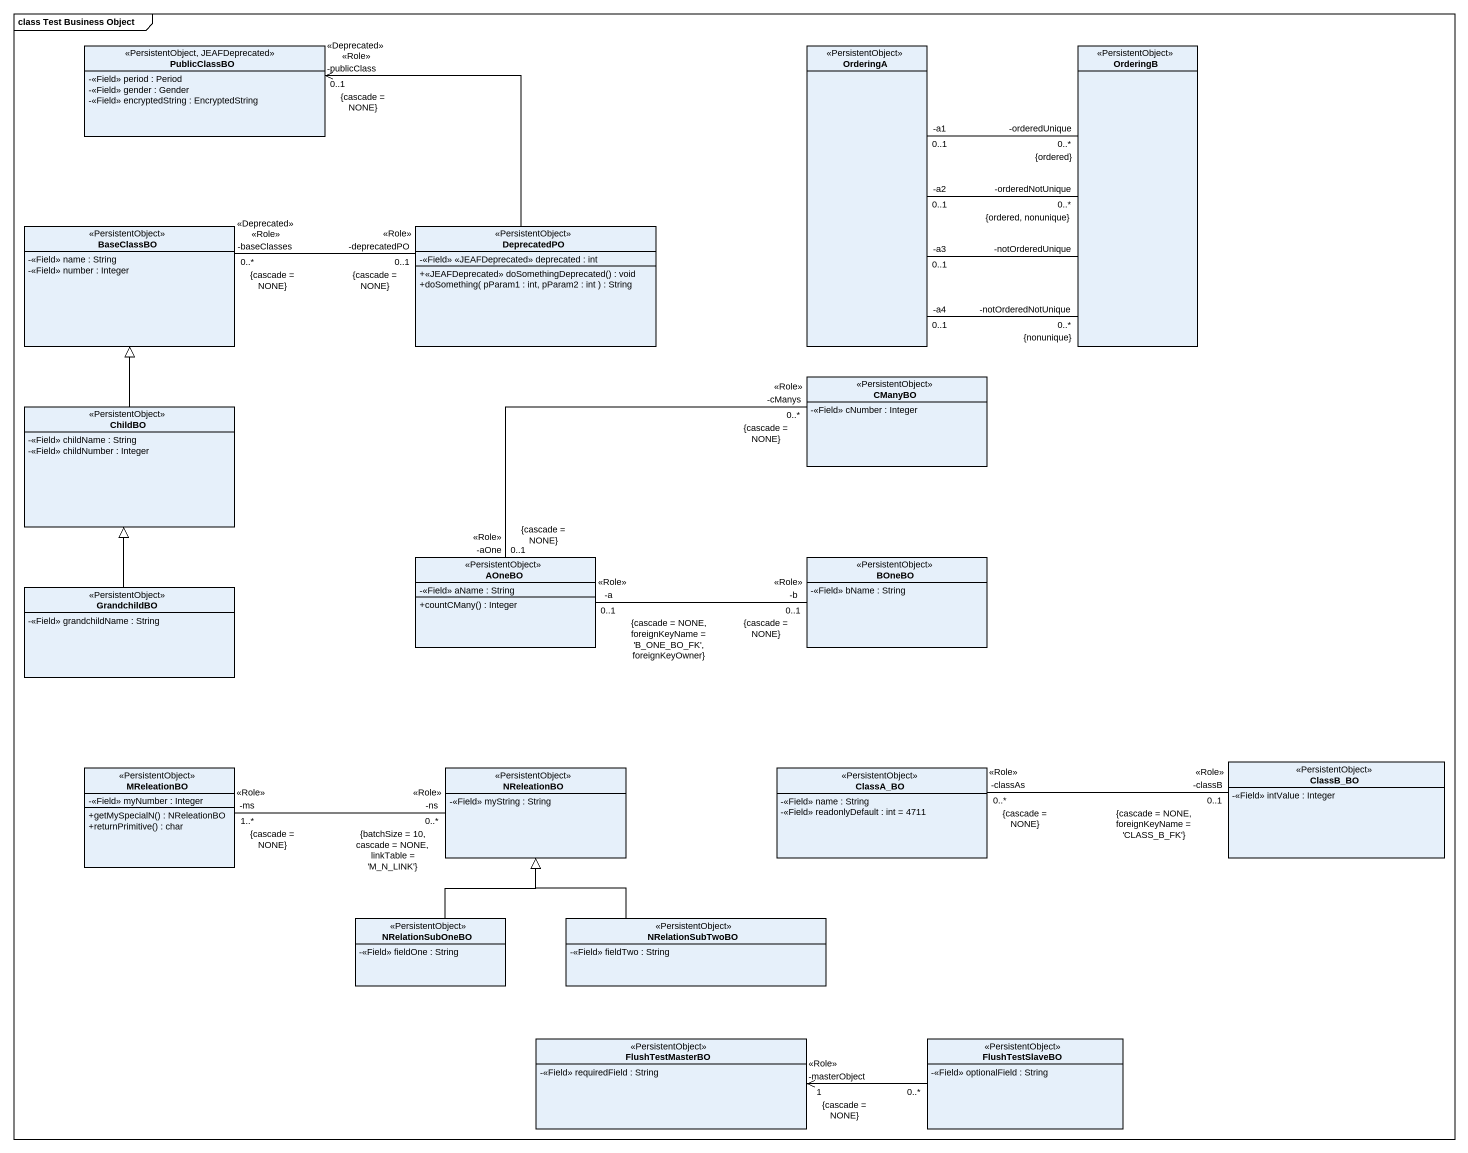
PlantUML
@startuml
mainframe class Test Business Object
hide circle
hide empty members
skinparam classAttributeIconSize 0
class PublicClassBO <<PersistentObject, JEAFDeprecated>> {
  -<<Field>> period : Period
  -<<Field>> gender : Gender
  -<<Field>> encryptedString : EncryptedString
}
class OrderingA <<PersistentObject>>
class OrderingB <<PersistentObject>>
class BaseClassBO <<PersistentObject>> {
  -<<Field>> name : String
  -<<Field>> number : Integer
}
class DeprecatedPO <<PersistentObject>> {
  -<<Field>> <<JEAFDeprecated>> deprecated : int
  +<<JEAFDeprecated>> doSomethingDeprecated() : void
  +doSomething( pParam1 : int, pParam2 : int ) : String
}
class CManyBO <<PersistentObject>> {
  -<<Field>> cNumber : Integer
}
class ChildBO <<PersistentObject>> {
  -<<Field>> childName : String
  -<<Field>> childNumber : Integer
}
class AOneBO <<PersistentObject>> {
  -<<Field>> aName : String
  +countCMany() : Integer
}
class BOneBO <<PersistentObject>> {
  -<<Field>> bName : String
}
class GrandchildBO <<PersistentObject>> {
  -<<Field>> grandchildName : String
}
class MReleationBO <<PersistentObject>> {
  -<<Field>> myNumber : Integer
  +getMySpecialN() : NReleationBO
  +returnPrimitive() : char
}
class NReleationBO <<PersistentObject>> {
  -<<Field>> myString : String
}
class ClassA_BO <<PersistentObject>> {
  -<<Field>> name : String
  -<<Field>> readonlyDefault : int = 4711
}
class ClassB_BO <<PersistentObject>> {
  -<<Field>> intValue : Integer
}
class NRelationSubOneBO <<PersistentObject>> {
  -<<Field>> fieldOne : String
}
class NRelationSubTwoBO <<PersistentObject>> {
  -<<Field>> fieldTwo : String
}
class FlushTestMasterBO <<PersistentObject>> {
  -<<Field>> requiredField : String
}
class FlushTestSlaveBO <<PersistentObject>> {
  -<<Field>> optionalField : String
}
OrderingA "-a1\n0..1" -right- "-orderedUnique\n0..*\n{ordered}" OrderingB
OrderingA "-a2\n0..1" -right- "-orderedNotUnique\n0..*\n{ordered, nonunique}" OrderingB
OrderingA "-a3\n0..1" -right- "-notOrderedUnique" OrderingB
OrderingA "-a4\n0..1" -right- "-notOrderedNotUnique\n0..*\n{nonunique}" OrderingB
DeprecatedPO -left-> "-publicClass\n0..1\n<<Deprecated>> <<Role>>\n{cascade = NONE}" PublicClassBO
DeprecatedPO "-deprecatedPO\n0..1\n<<Role>>\n{cascade = NONE}" -left- "-baseClasses\n0..*\n<<Deprecated>> <<Role>>\n{cascade = NONE}" BaseClassBO
ChildBO -up-|> BaseClassBO
AOneBO "0..1\n-aOne\n<<Role>>\n{cascade = NONE}" -right- "-cManys\n0..*\n<<Role>>\n{cascade = NONE}" CManyBO
AOneBO "-a\n0..1\n<<Role>>\n{cascade = NONE, foreignKeyName = 'B_ONE_BO_FK', foreignKeyOwner}" -right- "-b\n0..1\n<<Role>>\n{cascade = NONE}" BOneBO
GrandchildBO -up-|> ChildBO
MReleationBO "-ms\n1..*\n<<Role>>\n{cascade = NONE}" -right- "-ns\n0..*\n<<Role>>\n{batchSize = 10, cascade = NONE, linkTable = 'M_N_LINK'}" NReleationBO
ClassA_BO "-classAs\n0..*\n<<Role>>\n{cascade = NONE}" -right- "-classB\n0..1\n<<Role>>\n{cascade = NONE, foreignKeyName = 'CLASS_B_FK'}" ClassB_BO
NRelationSubOneBO -up-|> NReleationBO
NRelationSubTwoBO -up-|> NReleationBO
FlushTestSlaveBO "0..*" -left-> "-masterObject\n1\n<<Role>>\n{cascade = NONE}" FlushTestMasterBO
@enduml
